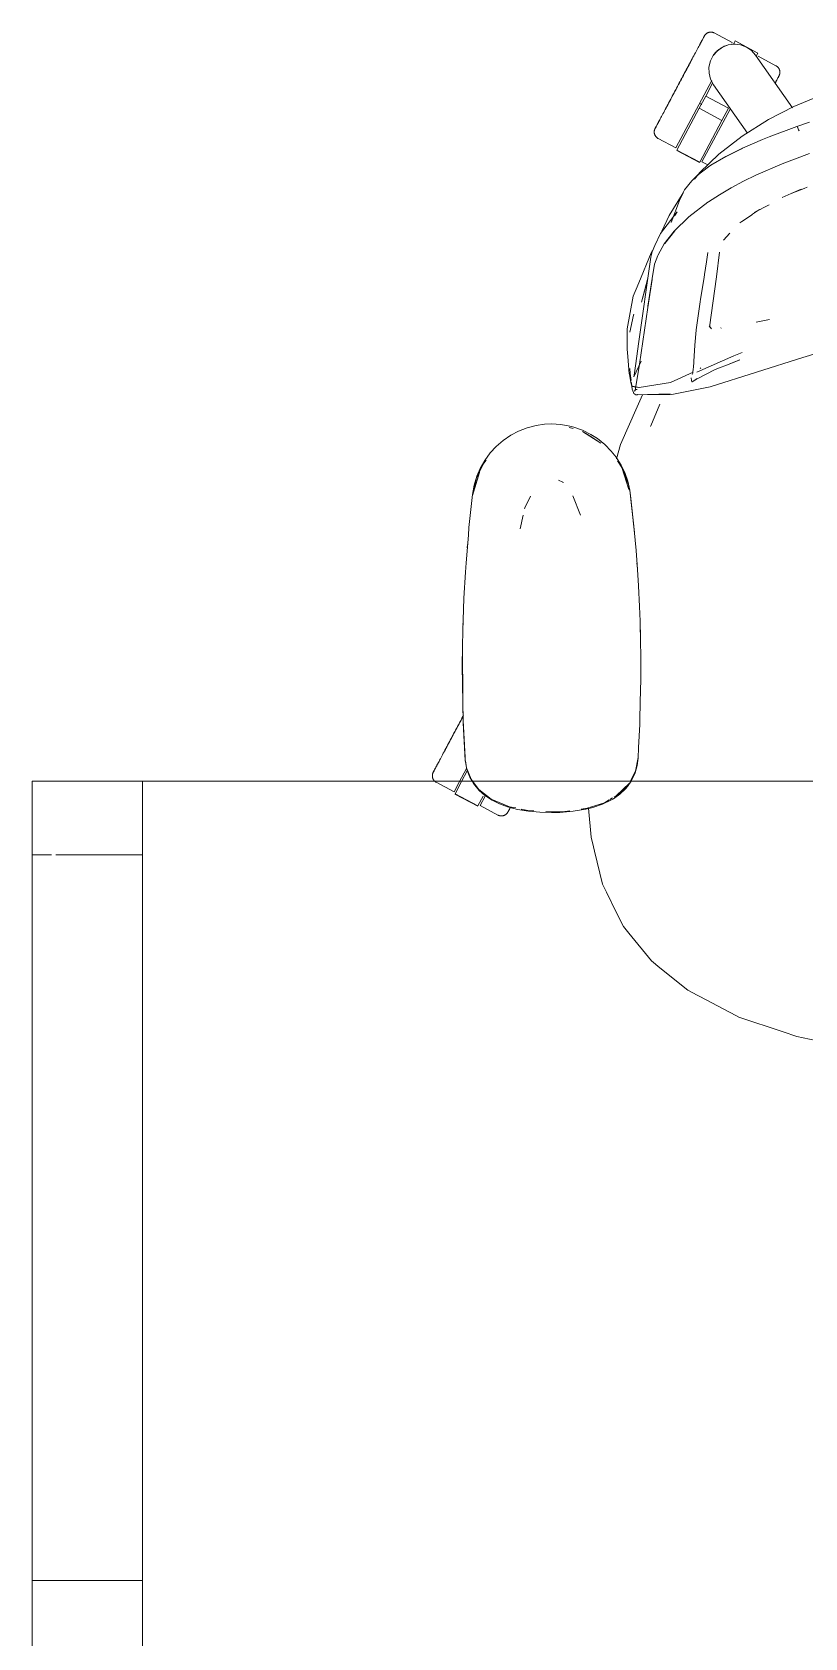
# Model space of a CAD drawing. Header units: millimetres. Extents: x 155927 to 326028, y -36033 to 97293.
# Drawn here: x 169437 to 169857, y 24519 to 25393 of the extents above; entities that cross this region are included whole.
import ezdxf

# ---------------------------------------------------------------- set-up
doc = ezdxf.new("R2010")
doc.units = ezdxf.units.MM
doc.header["$MEASUREMENT"] = 0
doc.layers.add('G-IMPT', color=8, linetype='CONTINUOUS', lineweight=9)
doc.layers.add('I-FURN', color=8, linetype='CONTINUOUS', lineweight=9)

msp = doc.modelspace()

# ---------------------------------------------------------------- linework, layer by layer
at = {"layer": 'G-IMPT'}
for p, q in [((169837.46, 25345.16), (169851.24, 25352.26)), ((169869.21, 25359.77), (169851.24, 25352.26)), ((169823.17, 25336.19), (169837.46, 25345.16)), ((169852.92, 25341.38), (169859.85, 25343.79)), ((169823.17, 25336.19), (169810.57, 25326.38)), ((169823.32, 25329.59), (169834.28, 25334.37)), ((169834.28, 25334.37), (169837.96, 25335.85)), ((169837.96, 25335.85), (169852.92, 25341.42)), ((169852.92, 25341.42), (169853.06, 25341.38)), ((169853.06, 25341.38), (169852.92, 25341.38)), ((169853.06, 25341.38), (169853.32, 25340.98)), ((169853.06, 25341.38), (169853.1, 25341.37)), ((169853.32, 25340.98), (169853.1, 25341.37)), ((169853.71, 25340.15), (169853.32, 25340.98)), ((169853.43, 25340.8), (169853.32, 25340.98)), ((169853.71, 25340.15), (169853.43, 25340.8)), ((169853.71, 25340.15), (169854.13, 25339.09)), ((169853.71, 25340.15), (169853.91, 25339.69)), ((169854.13, 25339.09), (169853.91, 25339.69)), ((169800.27, 25316.43), (169810.57, 25326.38)), ((169823.32, 25329.59), (169814.27, 25325.07)), ((169822.88, 25329.37), (169814.27, 25325.07)), ((169814.27, 25325.07), (169814.87, 25325.37)), ((169823.32, 25329.59), (169814.87, 25325.37)), ((169822.88, 25329.37), (169823.32, 25329.59)), ((169844.93, 25321.22), (169859.81, 25326.68)), ((169798.85, 25314.76), (169804.98, 25319.47)), ((169804.98, 25319.47), (169806.27, 25320.33)), ((169814.27, 25325.07), (169806.27, 25320.33)), ((169844.93, 25321.22), (169830.71, 25315.04)), ((169791.96, 25307), (169795.83, 25311.86)), ((169798.85, 25314.76), (169795.83, 25311.86)), ((169797.27, 25312.75), (169800.27, 25316.43)), ((169810.96, 25304.31), (169817.19, 25308.08)), ((169823.98, 25311.65), (169817.19, 25308.08)), ((169823.98, 25311.65), (169830.71, 25315.04)), ((169858.62, 25308.37), (169856.89, 25307.71)), ((169790.66, 25304.5), (169783.54, 25293.06)), ((169784.59, 25289.29), (169789.1, 25301.2)), ((169790.18, 25303.42), (169789.1, 25301.2)), ((169791.35, 25305.86), (169790.18, 25303.42)), ((169790.66, 25304.5), (169791.16, 25305.27)), ((169791.35, 25305.86), (169791.96, 25307)), ((169794.17, 25292.24), (169804.61, 25300.26)), ((169804.61, 25300.26), (169804.86, 25300.43)), ((169810.96, 25304.31), (169804.86, 25300.43)), ((169844.96, 25302.79), (169849.81, 25304.98)), ((169849.81, 25304.98), (169856.89, 25307.71)), ((169849.81, 25304.98), (169855.26, 25307.29)), ((169787.83, 25294.95), (169778.91, 25283.29)), ((169783.54, 25293.06), (169779.56, 25284.43)), ((169786.27, 25284.51), (169794.17, 25292.24)), ((169787.83, 25294.95), (169786.71, 25292.99)), ((169828.26, 25293.28), (169823.12, 25289.79)), ((169828.83, 25293.68), (169828.26, 25293.28)), ((169832.59, 25296.23), (169828.83, 25293.68)), ((169837.92, 25298.92), (169829.82, 25294.73)), ((169832.59, 25296.23), (169829.82, 25294.73)), ((169778.91, 25283.29), (169775.85, 25276.72)), ((169786.27, 25284.51), (169780.85, 25277.54)), ((169781.18, 25277.77), (169786.57, 25284.72)), ((169786.57, 25284.72), (169783.77, 25281.14)), ((169816.49, 25283.51), (169813.15, 25279.61)), ((169823.12, 25289.79), (169822.02, 25289.04)), ((169773.63, 25270.36), (169774.28, 25273.35)), ((169774.56, 25273.97), (169773.79, 25272.8)), ((169775.85, 25276.72), (169774.28, 25273.35)), ((169780.85, 25277.54), (169777.56, 25271.71)), ((169781.18, 25277.77), (169783.77, 25281.14)), ((169803.86, 25267.85), (169804.6, 25272.92)), ((169809.21, 25259.66), (169810.99, 25273.02)), ((169810.99, 25273.02), (169810.85, 25272.54)), ((169766.96, 25223.15), (169773.63, 25270.36)), ((169773.79, 25272.8), (169767, 25256.35)), ((169775.6, 25266.49), (169774.29, 25258.82)), ((169777.35, 25271.28), (169775.6, 25266.49)), ((169777.35, 25271.28), (169777.56, 25271.71)), ((169803.86, 25267.85), (169802.79, 25261.01)), ((169767, 25256.35), (169765.61, 25252.98)), ((169768.51, 25245.94), (169772.01, 25258.89)), ((169768.51, 25245.94), (169771.86, 25257.83)), ((169771.9, 25243.06), (169774.23, 25258.25)), ((169772, 25243.66), (169774.29, 25258.82)), ((169772, 25243.66), (169774.23, 25258.25)), ((169800.66, 25247.58), (169802.53, 25259.35)), ((169802.79, 25261.01), (169802.53, 25259.35)), ((169809.21, 25259.66), (169805.47, 25232.33)), ((169760.77, 25231.42), (169764.01, 25249.12)), ((169764.01, 25249.12), (169765.61, 25252.98)), ((169800.42, 25246.03), (169800.66, 25247.58)), ((169762.18, 25229.56), (169764.23, 25238.87)), ((169764.23, 25238.87), (169764.38, 25239.44)), ((169771.9, 25243.06), (169767.35, 25212.18)), ((169798.21, 25230.81), (169800.42, 25246.03)), ((169760.77, 25231.42), (169760.75, 25224.46)), ((169798.2, 25230.73), (169797.58, 25222.49)), ((169798.21, 25230.81), (169798.2, 25230.73)), ((169806.59, 25231.47), (169805.35, 25233.04)), ((169805.38, 25232.82), (169805.43, 25232.59)), ((169805.47, 25232.33), (169805.43, 25232.59)), ((169811.54, 25231.83), (169811.89, 25231.87)), ((169838.01, 25236.51), (169830.76, 25235.09)), ((169760.75, 25220.29), (169760.75, 25224.46)), ((169766.96, 25223.15), (169765.52, 25212.48)), ((169796.95, 25213.65), (169797.58, 25222.49)), ((169856.12, 25215.78), (169886.1, 25224.97)), ((169761.09, 25216.33), (169760.75, 25220.29)), ((169761.09, 25216.33), (169761.89, 25207.01)), ((169768.33, 25213.73), (169764.33, 25205.3)), ((169765.3, 25211.19), (169765.52, 25212.48)), ((169767.35, 25212.18), (169766.23, 25204.33)), ((169796.95, 25213.65), (169796.7, 25210.24)), ((169818.7, 25216.77), (169798.55, 25207.85)), ((169856.12, 25215.78), (169805.88, 25199.79)), ((169808.6, 25209.22), (169817.07, 25212.47)), ((169821.97, 25214.49), (169816.86, 25212.47)), ((169816.86, 25212.47), (169820.61, 25213.95)), ((169817.07, 25212.47), (169821.97, 25214.49)), ((169823.29, 25218.51), (169818.7, 25216.77)), ((169761.89, 25207.01), (169761.93, 25206.54)), ((169762.74, 25202.29), (169761.93, 25206.54)), ((169762.41, 25207.18), (169762.2, 25209.77)), ((169762.41, 25207.18), (169762.83, 25203.38)), ((169764.33, 25205.3), (169764.47, 25206.16)), ((169764.47, 25206.16), (169765.3, 25211.19)), ((169765.13, 25198.06), (169766.23, 25204.33)), ((169784.23, 25202.23), (169796.52, 25207.81)), ((169795.59, 25204.83), (169795.76, 25203.31)), ((169795.76, 25203.31), (169795.91, 25202.62)), ((169796.03, 25202.59), (169798.74, 25204.43)), ((169796.03, 25202.59), (169798.49, 25203.94)), ((169796.07, 25206.57), (169796.35, 25207.34)), ((169796.37, 25207.41), (169796.35, 25207.34)), ((169796.65, 25209.87), (169796.37, 25207.41)), ((169796.65, 25209.87), (169796.7, 25210.24)), ((169808.6, 25209.22), (169798.49, 25203.94)), ((169800.72, 25210.22), (169800.45, 25209.79)), ((169762.74, 25202.29), (169763.19, 25199.96)), ((169763, 25201.87), (169762.93, 25202.49)), ((169763, 25201.87), (169763.54, 25198.6)), ((169767.14, 25199.58), (169763.19, 25199.96)), ((169763.54, 25198.6), (169764.09, 25196.73)), ((169763.6, 25200.2), (169767.14, 25199.58)), ((169763.6, 25200.2), (169767.18, 25199.51)), ((169764.41, 25196.2), (169764.09, 25196.73)), ((169764.41, 25196.2), (169764.9, 25195.82)), ((169765.3, 25198.68), (169764.74, 25197.58)), ((169765.13, 25198.09), (169764.74, 25197.58)), ((169765.48, 25195.43), (169764.9, 25195.82)), ((169765.3, 25198.68), (169765.13, 25198.06)), ((169765.67, 25198.41), (169765.13, 25198.09)), ((169765.46, 25187.39), (169769.03, 25195.56)), ((169765.48, 25195.43), (169766.34, 25195.62)), ((169784.04, 25196.04), (169765.6, 25195.46)), ((169765.6, 25195.46), (169766.06, 25195.56)), ((169765.67, 25198.41), (169766.17, 25198.49)), ((169784.04, 25196.04), (169766.06, 25195.56)), ((169784.93, 25195.6), (169766.06, 25195.56)), ((169766.06, 25195.56), (169766.23, 25195.59)), ((169766.34, 25195.62), (169766.23, 25195.59)), ((169784.23, 25202.23), (169767.18, 25199.51)), ((169805.88, 25199.79), (169784.93, 25195.6)), ((169795.91, 25202.62), (169796.03, 25202.59)), ((169796.03, 25202.59), (169796.2, 25202.56)), ((169762.04, 25179.56), (169765.46, 25187.39)), ((169778.49, 25190.46), (169773.57, 25178.6)), ((169701.71, 25175.75), (169706.42, 25177.58)), ((169711.29, 25178.84), (169706.42, 25177.58)), ((169711.29, 25178.84), (169715.8, 25179.49)), ((169719.65, 25179.66), (169715.8, 25179.49)), ((169719.65, 25179.66), (169724.69, 25179.37)), ((169724.69, 25179.37), (169729.64, 25178.49)), ((169731.33, 25177.12), (169729.3, 25177.74)), ((169729.64, 25178.49), (169731.77, 25177.92)), ((169736.54, 25176.21), (169731.77, 25177.92)), ((169757.19, 25168.44), (169762.04, 25179.56)), ((169773.47, 25178.33), (169773.57, 25178.6)), ((169693.38, 25170.73), (169689.54, 25167.4)), ((169697.55, 25173.56), (169693.38, 25170.73)), ((169697.55, 25173.56), (169701.71, 25175.75)), ((169736.44, 25175.56), (169740.12, 25173.4)), ((169736.44, 25175.56), (169746.39, 25169.24)), ((169736.54, 25176.21), (169741.05, 25173.97)), ((169740.12, 25173.4), (169746.39, 25169.24)), ((169741.05, 25173.97), (169744.6, 25171.7)), ((169748.57, 25168.51), (169744.6, 25171.7)), ((169748.57, 25168.51), (169752.12, 25164.91)), ((169757.19, 25168.44), (169754.93, 25160.62)), ((169680.87, 25155.44), (169683.38, 25159.88)), ((169684.07, 25159.93), (169682.48, 25157.82)), ((169686.38, 25163.97), (169683.38, 25159.88)), ((169686.38, 25163.97), (169689.54, 25167.4)), ((169752.12, 25164.91), (169754.74, 25161.6)), ((169757.47, 25157.28), (169754.74, 25161.6)), ((169757.87, 25155.95), (169755.44, 25159.53)), ((169676.7, 25140.78), (169680.53, 25153.25)), ((169679.06, 25151.2), (169677.59, 25146.34)), ((169680.53, 25153.25), (169677.61, 25144.1)), ((169678.74, 25149.75), (169682.48, 25157.82)), ((169680.87, 25155.44), (169679.06, 25151.2)), ((169757.47, 25157.28), (169759.66, 25152.7)), ((169761.47, 25146.73), (169757.87, 25155.95)), ((169757.87, 25155.95), (169758.77, 25153.25)), ((169757.87, 25155.95), (169761.68, 25144.1)), ((169758.77, 25153.25), (169761.68, 25144.1)), ((169759.66, 25152.7), (169761.11, 25148.56)), ((169676.7, 25141.3), (169677.59, 25146.34)), ((169676.7, 25140.78), (169677.61, 25144.1)), ((169678.74, 25149.75), (169676.83, 25141.35)), ((169723.47, 25149.05), (169725.7, 25148.03)), ((169725.7, 25148.03), (169725.64, 25148.06)), ((169725.7, 25148.03), (169726.15, 25147.74)), ((169762.27, 25143.6), (169761.11, 25148.56)), ((169762.05, 25143.68), (169761.47, 25146.73)), ((169762.27, 25143.6), (169764.72, 25120.65)), ((169762.27, 25143.6), (169762.6, 25140.78)), ((169762.27, 25143.6), (169764.62, 25122.16)), ((169674.79, 25123.37), (169676.7, 25141.3)), ((169708.27, 25140.41), (169705, 25133.63)), ((169705.08, 25133.91), (169705, 25133.63)), ((169735.37, 25130.08), (169731.22, 25140.51)), ((169764.72, 25120.65), (169762.6, 25140.78)), ((169702.67, 25122.58), (169704.24, 25130.02)), ((169673.2, 25104.18), (169674.45, 25119.24)), ((169674.45, 25119.24), (169674.79, 25123.37)), ((169764.62, 25122.16), (169765.6, 25110.77)), ((169673.85, 25112.37), (169674.02, 25114.04)), ((169766.33, 25100.48), (169765.6, 25110.77)), ((169672.87, 25099.1), (169672.06, 25084.96)), ((169673.2, 25104.18), (169672.87, 25099.1)), ((169766.2, 25102.52), (169766.06, 25103.94)), ((169766.2, 25102.52), (169766.29, 25100.62)), ((169766.33, 25100.48), (169766.89, 25091.61)), ((169767.43, 25080.3), (169766.89, 25091.61)), ((169671.81, 25078.93), (169672.06, 25084.96)), ((169671.81, 25078.93), (169671.42, 25067.17)), ((169671.56, 25072.11), (169671.54, 25070.62)), ((169671.67, 25074.05), (169671.57, 25072.24)), ((169767.43, 25080.3), (169767.73, 25072.42)), ((169768.02, 25060.12), (169767.73, 25072.42)), ((169671.25, 25058.76), (169671.42, 25067.17)), ((169767.81, 25068.55), (169767.89, 25066.89)), ((169767.89, 25066.89), (169767.89, 25064.82)), ((169671.25, 25058.76), (169671.17, 25047.96)), ((169671.25, 25058.76), (169671.21, 25038.57)), ((169671.25, 25058.76), (169671.37, 25028.74)), ((169768.02, 25060.12), (169768.09, 25054.65)), ((169768.1, 25039.93), (169768.09, 25054.65)), ((169671.37, 25028.74), (169671.17, 25047.96)), ((169671.21, 25038.57), (169671.37, 25028.74)), ((169671.21, 25038.57), (169671.71, 25017.18)), ((169671.21, 25038.57), (169671.67, 25018.38)), ((169671.25, 25038.57), (169671.23, 25036.53)), ((169768.05, 25035.42), (169768.1, 25039.93)), ((169671.23, 25036.53), (169671.31, 25034.33)), ((169671.37, 25028.74), (169671.71, 25017.18)), ((169768.05, 25035.42), (169767.67, 25019.75)), ((169767.87, 25028.7), (169767.87, 25026.48)), ((169767.67, 25019.75), (169767.55, 25016.21)), ((169767.76, 25023.8), (169767.87, 25026.48)), ((169671.71, 25017.18), (169671.67, 25018.38)), ((169671.67, 25018.38), (169672.76, 24996.6)), ((169671.67, 25018.38), (169672.65, 24998.21)), ((169671.71, 25017.18), (169672.76, 24996.6)), ((169766.93, 25003.65), (169767.55, 25016.21)), ((169766.93, 25003.65), (169766.65, 24997.98)), ((169672.76, 24996.6), (169672.65, 24998.21)), ((169672.76, 24996.6), (169673.01, 24994.95)), ((169673.48, 24992.74), (169672.92, 24996.42)), ((169673.46, 24992.56), (169673.01, 24994.95)), ((169766.15, 24993.97), (169765.08, 24990.02)), ((169765.28, 24990.86), (169766.65, 24998.21)), ((169766.65, 24997.98), (169766.15, 24993.97)), ((169673.46, 24992.56), (169673.83, 24991.21)), ((169673.48, 24992.74), (169675.89, 24986.54)), ((169675.22, 24987.57), (169673.83, 24991.21)), ((169675.22, 24987.57), (169676.5, 24985.33)), ((169675.89, 24986.54), (169676.78, 24985.33)), ((169676.5, 24985.33), (169677.18, 24984.14)), ((169676.78, 24985.33), (169680.06, 24980.92)), ((169762.85, 24985.33), (169760.89, 24982.47)), ((169763.18, 24986.6), (169762.55, 24985.33)), ((169763.1, 24985.69), (169765.08, 24990.02)), ((169763.18, 24986.6), (169765.28, 24990.86)), ((169677.18, 24984.14), (169680.25, 24980.4)), ((169680.06, 24980.92), (169686.84, 24975.7)), ((169683.29, 24977.73), (169680.25, 24980.4)), ((169687.34, 24975.08), (169683.29, 24977.73)), ((169751.39, 24975.44), (169752.83, 24976.3)), ((169756.71, 24978.29), (169753.26, 24975.84)), ((169753.61, 24976.77), (169756.77, 24978.66)), ((169754.68, 24977.46), (169762.07, 24984.37)), ((169754.68, 24977.46), (169756.15, 24978.74)), ((169756.3, 24978.88), (169759.84, 24981.95)), ((169759.76, 24981.15), (169756.71, 24978.29)), ((169756.77, 24978.66), (169762.07, 24984.37)), ((169759.76, 24981.15), (169760.89, 24982.47)), ((169762.07, 24984.37), (169759.84, 24981.95)), ((169686.84, 24975.7), (169691.24, 24973.86)), ((169687.34, 24975.08), (169691.41, 24973.09)), ((169696.86, 24971.53), (169691.24, 24973.86)), ((169695.75, 24971.51), (169691.41, 24973.09)), ((169695.75, 24971.51), (169701.23, 24970.08)), ((169696.86, 24971.53), (169700.33, 24970.82)), ((169707.16, 24969.08), (169701.23, 24970.08)), ((169703.07, 24970.26), (169706.82, 24969.49)), ((169706.82, 24969.49), (169710.03, 24969.3)), ((169707.16, 24969.08), (169713.31, 24968.51)), ((169719.65, 24968.33), (169713.31, 24968.51)), ((169716.54, 24968.9), (169719.65, 24968.71)), ((169726.81, 24968.94), (169719.65, 24968.71)), ((169724.16, 24968.42), (169719.65, 24968.33)), ((169724.16, 24968.42), (169731.47, 24969)), ((169726.81, 24968.94), (169729.6, 24969.33)), ((169738.23, 24970.11), (169731.47, 24969)), ((169735.78, 24970.2), (169739.07, 24970.66)), ((169742.16, 24971.09), (169738.23, 24970.11)), ((169739.07, 24970.66), (169748.47, 24973.69)), ((169739.69, 24970.8), (169741.14, 24954.92)), ((169742.16, 24971.09), (169747.25, 24972.83)), ((169747.25, 24972.83), (169751.88, 24975.04)), ((169748.47, 24973.69), (169750.92, 24975.16)), ((169751.88, 24975.04), (169753.26, 24975.84)), ((169741.14, 24954.92), (169742.44, 24949.63)), ((169743.02, 24947.26), (169742.44, 24949.63)), ((169747.42, 24929.31), (169743.02, 24947.26)), ((169749.57, 24924.95), (169747.42, 24929.31)), ((169749.57, 24924.95), (169755.21, 24913.48)), ((169758.74, 24906.32), (169755.21, 24913.48)), ((169761.71, 24902.67), (169758.74, 24906.32)), ((169761.71, 24902.67), (169773.88, 24887.72)), ((169773.88, 24887.72), (169778.55, 24883.96)), ((169793.68, 24871.75), (169778.55, 24883.96)), ((169793.68, 24871.75), (169798.81, 24869.04)), ((169800.19, 24868.31), (169798.81, 24869.04)), ((169800.19, 24868.31), (169819.7, 24858.02)), ((169819.7, 24858.02), (169821.36, 24857.14)), ((169845.44, 24848.99), (169821.36, 24857.14)), ((169845.44, 24848.99), (169852.88, 24846.48)), ((169866.7, 24843.61), (169852.88, 24846.48))]:
    msp.add_line(p, q, dxfattribs=at)
at = {"layer": 'I-FURN'}
for p, q in [((169800.14, 25385.92), (169800.44, 25386.49)), ((169800.6, 25386.79), (169800.31, 25386.23)), ((169800.44, 25386.49), (169800.73, 25387.03)), ((169800.88, 25387.3), (169800.6, 25386.79)), ((169800.73, 25387.03), (169801, 25387.53)), ((169801.13, 25387.78), (169800.88, 25387.3)), ((169801, 25387.53), (169801.24, 25387.99)), ((169801.37, 25388.23), (169801.13, 25387.78)), ((169801.24, 25387.99), (169801.47, 25388.42)), ((169801.59, 25388.64), (169801.37, 25388.23)), ((169801.47, 25388.42), (169801.68, 25388.82)), ((169801.79, 25389.01), (169801.59, 25388.64)), ((169801.68, 25388.82), (169801.87, 25389.17)), ((169801.96, 25389.35), (169801.79, 25389.01)), ((169801.87, 25389.17), (169802.04, 25389.49)), ((169802.12, 25389.65), (169801.96, 25389.35)), ((169802.04, 25389.49), (169802.19, 25389.77)), ((169802.26, 25389.9), (169802.12, 25389.65)), ((169802.19, 25389.77), (169802.32, 25390.01)), ((169802.38, 25390.12), (169802.26, 25389.9)), ((169802.32, 25390.01), (169802.42, 25390.21)), ((169802.47, 25390.3), (169802.38, 25390.12)), ((169802.42, 25390.21), (169802.51, 25390.37)), ((169802.55, 25390.44), (169802.47, 25390.3)), ((169802.51, 25390.37), (169802.57, 25390.5)), ((169802.6, 25390.55), (169802.55, 25390.44)), ((169802.57, 25390.5), (169802.62, 25390.58)), ((169802.63, 25390.61), (169802.6, 25390.55)), ((169802.62, 25390.58), (169802.64, 25390.62)), ((169802.64, 25390.63), (169802.63, 25390.61)), ((169802.64, 25390.63), (169802.72, 25390.77)), ((169802.64, 25390.62), (169802.64, 25390.63)), ((169802.72, 25390.77), (169802.8, 25390.9)), ((169802.8, 25390.9), (169802.89, 25391.04)), ((169802.89, 25391.04), (169802.99, 25391.17)), ((169802.99, 25391.17), (169803.09, 25391.29)), ((169803.09, 25391.29), (169803.19, 25391.42)), ((169803.19, 25391.42), (169803.3, 25391.54)), ((169803.3, 25391.54), (169803.42, 25391.65)), ((169803.42, 25391.65), (169803.54, 25391.76)), ((169803.54, 25391.76), (169803.66, 25391.86)), ((169803.66, 25391.86), (169803.79, 25391.96)), ((169803.79, 25391.96), (169803.92, 25392.05)), ((169803.92, 25392.05), (169804.05, 25392.14)), ((169804.05, 25392.14), (169804.19, 25392.23)), ((169804.19, 25392.23), (169804.33, 25392.3)), ((169804.33, 25392.3), (169804.48, 25392.38)), ((169804.48, 25392.38), (169804.62, 25392.44)), ((169804.62, 25392.44), (169804.77, 25392.5)), ((169804.77, 25392.5), (169804.92, 25392.56)), ((169804.92, 25392.56), (169805.08, 25392.6)), ((169805.08, 25392.6), (169805.23, 25392.65)), ((169805.23, 25392.65), (169805.39, 25392.68)), ((169805.39, 25392.68), (169805.55, 25392.71)), ((169805.55, 25392.71), (169805.71, 25392.73)), ((169805.71, 25392.73), (169805.87, 25392.75)), ((169805.87, 25392.75), (169806.03, 25392.76)), ((169806.03, 25392.76), (169806.19, 25392.76)), ((169806.19, 25392.76), (169806.35, 25392.76)), ((169806.35, 25392.76), (169806.51, 25392.75)), ((169806.51, 25392.75), (169806.67, 25392.74)), ((169806.67, 25392.74), (169806.83, 25392.71)), ((169806.83, 25392.71), (169806.99, 25392.68)), ((169806.99, 25392.68), (169807.15, 25392.65)), ((169807.15, 25392.65), (169807.31, 25392.61)), ((169807.31, 25392.61), (169807.46, 25392.56)), ((169807.46, 25392.56), (169807.61, 25392.51)), ((169807.61, 25392.51), (169807.76, 25392.45)), ((169807.76, 25392.45), (169807.91, 25392.38)), ((169807.91, 25392.38), (169808.05, 25392.31)), ((169808.05, 25392.31), (169808.09, 25392.29)), ((169817.78, 25387.14), (169808.09, 25392.29)), ((169817.78, 25387.14), (169817.58, 25386.77)), ((169818.6, 25386.56), (169819.34, 25387.95)), ((169818.65, 25386.64), (169818.6, 25386.56)), ((169818.6, 25386.56), (169819.35, 25386.16)), ((169831.7, 25381.38), (169819.34, 25387.95)), ((169796.04, 25378.21), (169795.58, 25377.34)), ((169796.5, 25379.07), (169796.04, 25378.21)), ((169796.94, 25379.9), (169796.5, 25379.07)), ((169797.37, 25380.72), (169796.94, 25379.9)), ((169797.79, 25381.5), (169797.37, 25380.72)), ((169798.2, 25382.27), (169797.79, 25381.5)), ((169798.59, 25383), (169798.2, 25382.27)), ((169798.96, 25383.71), (169798.59, 25383)), ((169799.32, 25384.39), (169798.96, 25383.71)), ((169799.67, 25385.03), (169799.32, 25384.39)), ((169800, 25385.65), (169799.67, 25385.03)), ((169800.31, 25386.23), (169800, 25385.65)), ((169805.96, 25377.07), (169807.51, 25380.07)), ((169807.51, 25380.07), (169809.73, 25382.61)), ((169808.87, 25381.77), (169807.71, 25380.35)), ((169811.65, 25384.06), (169808.87, 25381.77)), ((169809.73, 25382.61), (169812.49, 25384.54)), ((169812.49, 25384.54), (169815.64, 25385.76)), ((169815.64, 25385.76), (169818.99, 25386.19)), ((169818.99, 25386.19), (169822.34, 25385.8)), ((169822.34, 25385.8), (169825.5, 25384.63)), ((169825.5, 25384.63), (169828.29, 25382.73)), ((169828.29, 25382.73), (169830.54, 25380.22)), ((169830.54, 25380.22), (169850.56, 25351.63)), ((169831.7, 25381.38), (169830.96, 25379.99)), ((169830.96, 25379.99), (169831.01, 25380.07)), ((169841.59, 25374.48), (169831.91, 25379.63)), ((169790.73, 25368.23), (169791.26, 25369.22)), ((169791.55, 25369.76), (169791.02, 25368.77)), ((169791.26, 25369.22), (169791.79, 25370.22)), ((169792.07, 25370.75), (169791.55, 25369.76)), ((169791.79, 25370.22), (169792.31, 25371.2)), ((169792.59, 25371.73), (169792.07, 25370.75)), ((169792.31, 25371.2), (169792.83, 25372.17)), ((169793.11, 25372.7), (169792.59, 25371.73)), ((169792.83, 25372.17), (169793.34, 25373.14)), ((169793.62, 25373.65), (169793.11, 25372.7)), ((169793.34, 25373.14), (169793.85, 25374.09)), ((169794.12, 25374.6), (169793.62, 25373.65)), ((169793.85, 25374.09), (169794.35, 25375.03)), ((169794.61, 25375.53), (169794.12, 25374.6)), ((169794.35, 25375.03), (169794.84, 25375.95)), ((169795.1, 25376.44), (169794.61, 25375.53)), ((169794.84, 25375.95), (169795.32, 25376.85)), ((169795.58, 25377.34), (169795.1, 25376.44)), ((169805.18, 25373.79), (169805.96, 25377.07)), ((169805.2, 25370.42), (169805.18, 25373.79)), ((169806.03, 25367.15), (169805.2, 25370.42)), ((169841.59, 25374.48), (169841.73, 25374.4)), ((169841.73, 25374.4), (169841.87, 25374.32)), ((169841.87, 25374.32), (169842, 25374.23)), ((169842, 25374.23), (169842.13, 25374.13)), ((169842.13, 25374.13), (169842.26, 25374.03)), ((169842.26, 25374.03), (169842.38, 25373.93)), ((169842.38, 25373.93), (169842.5, 25373.82)), ((169842.5, 25373.82), (169842.61, 25373.7)), ((169842.61, 25373.7), (169842.72, 25373.59)), ((169842.72, 25373.59), (169842.83, 25373.46)), ((169842.83, 25373.46), (169842.93, 25373.34)), ((169842.93, 25373.34), (169843.02, 25373.2)), ((169843.02, 25373.2), (169843.11, 25373.07)), ((169843.11, 25373.07), (169843.19, 25372.93)), ((169843.12, 25368.78), (169843.19, 25368.9)), ((169843.21, 25368.95), (169843.16, 25368.85)), ((169843.19, 25372.93), (169843.27, 25372.79)), ((169843.19, 25368.9), (169843.23, 25368.98)), ((169843.25, 25369.01), (169843.21, 25368.95)), ((169843.23, 25368.98), (169843.25, 25369.02)), ((169843.26, 25369.03), (169843.25, 25369.01)), ((169843.25, 25369.02), (169843.26, 25369.03)), ((169843.28, 25369.07), (169843.26, 25369.03)), ((169843.27, 25372.79), (169843.34, 25372.65)), ((169843.35, 25369.21), (169843.28, 25369.07)), ((169843.34, 25372.65), (169843.41, 25372.5)), ((169843.41, 25369.36), (169843.35, 25369.21)), ((169843.41, 25372.5), (169843.47, 25372.35)), ((169843.47, 25369.51), (169843.41, 25369.36)), ((169843.47, 25372.35), (169843.52, 25372.2)), ((169843.53, 25369.66), (169843.47, 25369.51)), ((169843.52, 25372.2), (169843.57, 25372.04)), ((169843.57, 25369.82), (169843.53, 25369.66)), ((169843.57, 25372.04), (169843.61, 25371.89)), ((169843.62, 25369.97), (169843.57, 25369.82)), ((169843.61, 25371.89), (169843.65, 25371.73)), ((169843.65, 25370.13), (169843.62, 25369.97)), ((169843.65, 25371.73), (169843.68, 25371.57)), ((169843.68, 25370.29), (169843.65, 25370.13)), ((169843.68, 25371.57), (169843.7, 25371.41)), ((169843.7, 25370.45), (169843.68, 25370.29)), ((169843.7, 25371.41), (169843.72, 25371.25)), ((169843.72, 25370.61), (169843.7, 25370.45)), ((169843.72, 25371.25), (169843.73, 25371.09)), ((169843.73, 25370.77), (169843.72, 25370.61)), ((169843.73, 25371.09), (169843.73, 25370.93)), ((169843.73, 25370.93), (169843.73, 25370.77)), ((169785.96, 25359.25), (169786.48, 25360.23)), ((169786.76, 25360.76), (169786.24, 25359.78)), ((169786.48, 25360.23), (169787, 25361.22)), ((169787.29, 25361.75), (169786.76, 25360.76)), ((169787, 25361.22), (169787.53, 25362.21)), ((169806.73, 25366.36), (169787.26, 25329.75)), ((169787.82, 25362.75), (169787.29, 25361.75)), ((169787.53, 25362.21), (169788.06, 25363.21)), ((169788.35, 25363.75), (169787.82, 25362.75)), ((169788.06, 25363.21), (169788.6, 25364.21)), ((169788.89, 25364.75), (169788.35, 25363.75)), ((169788.6, 25364.21), (169789.13, 25365.22)), ((169789.42, 25365.76), (169788.89, 25364.75)), ((169789.13, 25365.22), (169789.67, 25366.22)), ((169789.95, 25366.76), (169789.42, 25365.76)), ((169789.67, 25366.22), (169790.2, 25367.23)), ((169790.49, 25367.77), (169789.95, 25366.76)), ((169790.2, 25367.23), (169790.73, 25368.23)), ((169791.02, 25368.77), (169790.49, 25367.77)), ((169803.4, 25357.98), (169807.16, 25365.04)), ((169807.62, 25364.17), (169806.03, 25367.15)), ((169826.13, 25337.74), (169807.62, 25364.17)), ((169841.06, 25364.9), (169841.34, 25365.43)), ((169841.49, 25365.71), (169841.22, 25365.19)), ((169841.34, 25365.43), (169841.61, 25365.93)), ((169841.75, 25366.19), (169841.49, 25365.71)), ((169841.61, 25365.93), (169841.86, 25366.4)), ((169841.98, 25366.64), (169841.75, 25366.19)), ((169841.86, 25366.4), (169842.09, 25366.83)), ((169842.2, 25367.05), (169841.98, 25366.64)), ((169842.09, 25366.83), (169842.3, 25367.22)), ((169842.4, 25367.42), (169842.2, 25367.05)), ((169842.3, 25367.22), (169842.49, 25367.58)), ((169842.58, 25367.75), (169842.4, 25367.42)), ((169842.49, 25367.58), (169842.65, 25367.9)), ((169842.74, 25368.05), (169842.58, 25367.75)), ((169842.65, 25367.9), (169842.8, 25368.17)), ((169842.87, 25368.31), (169842.74, 25368.05)), ((169842.8, 25368.17), (169842.93, 25368.42)), ((169842.99, 25368.53), (169842.87, 25368.31)), ((169842.93, 25368.42), (169843.04, 25368.62)), ((169843.09, 25368.71), (169842.99, 25368.53)), ((169843.04, 25368.62), (169843.12, 25368.78)), ((169843.16, 25368.85), (169843.09, 25368.71)), ((169781.85, 25351.52), (169781.41, 25350.69)), ((169781.61, 25351.07), (169782.05, 25351.91)), ((169782.3, 25352.37), (169781.85, 25351.52)), ((169782.05, 25351.91), (169782.51, 25352.76)), ((169782.76, 25353.23), (169782.3, 25352.37)), ((169782.51, 25352.76), (169782.98, 25353.64)), ((169783.23, 25354.12), (169782.76, 25353.23)), ((169782.98, 25353.64), (169783.45, 25354.54)), ((169783.71, 25355.03), (169783.23, 25354.12)), ((169783.45, 25354.54), (169783.94, 25355.45)), ((169784.2, 25355.95), (169783.71, 25355.03)), ((169783.94, 25355.45), (169784.43, 25356.38)), ((169784.7, 25356.89), (169784.2, 25355.95)), ((169784.43, 25356.38), (169784.93, 25357.32)), ((169785.21, 25357.84), (169784.7, 25356.89)), ((169784.93, 25357.32), (169785.44, 25358.28)), ((169785.72, 25358.8), (169785.21, 25357.84)), ((169785.44, 25358.28), (169785.96, 25359.25)), ((169786.24, 25359.78), (169785.72, 25358.8)), ((169799.87, 25351.34), (169803.4, 25357.98)), ((169800.17, 25354.03), (169801.31, 25353.43)), ((169815.76, 25351.4), (169803.4, 25357.98)), ((169776.97, 25342.34), (169777.18, 25342.75)), ((169777.31, 25342.98), (169777.08, 25342.55)), ((169777.18, 25342.75), (169777.42, 25343.19)), ((169777.56, 25343.45), (169777.31, 25342.98)), ((169777.42, 25343.19), (169777.68, 25343.67)), ((169777.82, 25343.95), (169777.56, 25343.45)), ((169777.68, 25343.67), (169777.95, 25344.19)), ((169778.11, 25344.48), (169777.82, 25343.95)), ((169777.95, 25344.19), (169778.24, 25344.74)), ((169778.41, 25345.05), (169778.11, 25344.48)), ((169778.24, 25344.74), (169778.56, 25345.33)), ((169778.73, 25345.65), (169778.41, 25345.05)), ((169779.07, 25346.29), (169778.73, 25345.65)), ((169779.42, 25346.95), (169779.07, 25346.29)), ((169779.79, 25347.65), (169779.42, 25346.95)), ((169780.17, 25348.37), (169779.79, 25347.65)), ((169780.57, 25349.12), (169780.17, 25348.37)), ((169780.98, 25349.89), (169780.57, 25349.12)), ((169781.41, 25350.69), (169780.98, 25349.89)), ((169787.8, 25328.63), (169799.87, 25351.34)), ((169812.23, 25344.76), (169799.87, 25351.34)), ((169812.23, 25344.76), (169800.16, 25322.05)), ((169816.65, 25350.93), (169801.39, 25322.24)), ((169815.76, 25351.4), (169812.23, 25344.76)), ((169775.44, 25338.61), (169775.45, 25338.77)), ((169775.44, 25338.45), (169775.44, 25338.61)), ((169775.44, 25338.29), (169775.44, 25338.45)), ((169775.45, 25338.13), (169775.44, 25338.29)), ((169775.45, 25338.77), (169775.47, 25338.93)), ((169775.47, 25337.97), (169775.45, 25338.13)), ((169775.47, 25338.93), (169775.49, 25339.09)), ((169775.49, 25337.81), (169775.47, 25337.97)), ((169775.49, 25339.09), (169775.52, 25339.25)), ((169775.52, 25337.65), (169775.49, 25337.81)), ((169775.52, 25339.25), (169775.55, 25339.41)), ((169775.56, 25337.49), (169775.52, 25337.65)), ((169775.55, 25339.41), (169775.59, 25339.56)), ((169775.6, 25337.34), (169775.56, 25337.49)), ((169775.59, 25339.56), (169775.64, 25339.72)), ((169775.65, 25337.18), (169775.6, 25337.34)), ((169775.64, 25339.72), (169775.69, 25339.87)), ((169775.7, 25337.03), (169775.65, 25337.18)), ((169775.69, 25339.87), (169775.75, 25340.02)), ((169775.76, 25336.88), (169775.7, 25337.03)), ((169775.75, 25340.02), (169775.82, 25340.17)), ((169775.83, 25336.73), (169775.76, 25336.88)), ((169775.82, 25340.17), (169775.89, 25340.31)), ((169775.9, 25336.59), (169775.83, 25336.73)), ((169775.89, 25340.31), (169775.91, 25340.35)), ((169775.98, 25336.45), (169775.9, 25336.59)), ((169775.94, 25340.4), (169775.91, 25340.36)), ((169775.91, 25340.35), (169775.92, 25340.37)), ((169775.91, 25340.36), (169775.91, 25340.35)), ((169775.92, 25340.37), (169775.95, 25340.43)), ((169775.98, 25340.48), (169775.94, 25340.4)), ((169775.95, 25340.43), (169776.01, 25340.53)), ((169776.04, 25340.6), (169775.98, 25340.48)), ((169776.06, 25336.31), (169775.98, 25336.45)), ((169776.01, 25340.53), (169776.08, 25340.67)), ((169776.13, 25340.76), (169776.04, 25340.6)), ((169776.15, 25336.18), (169776.06, 25336.31)), ((169776.08, 25340.67), (169776.18, 25340.85)), ((169776.24, 25340.97), (169776.13, 25340.76)), ((169776.24, 25336.05), (169776.15, 25336.18)), ((169776.18, 25340.85), (169776.29, 25341.07)), ((169776.37, 25341.21), (169776.24, 25340.97)), ((169776.34, 25335.92), (169776.24, 25336.05)), ((169776.29, 25341.07), (169776.43, 25341.33)), ((169776.44, 25335.79), (169776.34, 25335.92)), ((169776.51, 25341.49), (169776.37, 25341.21)), ((169776.43, 25341.33), (169776.59, 25341.63)), ((169776.55, 25335.68), (169776.44, 25335.79)), ((169776.68, 25341.8), (169776.51, 25341.49)), ((169776.67, 25335.56), (169776.55, 25335.68)), ((169776.59, 25341.63), (169776.77, 25341.96)), ((169776.79, 25335.45), (169776.67, 25335.56)), ((169776.87, 25342.16), (169776.68, 25341.8)), ((169776.77, 25341.96), (169776.97, 25342.34)), ((169776.91, 25335.35), (169776.79, 25335.45)), ((169777.08, 25342.55), (169776.87, 25342.16)), ((169777.03, 25335.25), (169776.91, 25335.35)), ((169777.16, 25335.15), (169777.03, 25335.25)), ((169777.3, 25335.06), (169777.16, 25335.15)), ((169777.44, 25334.98), (169777.3, 25335.06)), ((169777.58, 25334.9), (169777.44, 25334.98)), ((169777.58, 25334.9), (169787.26, 25329.75)), ((169787.71, 25328.46), (169800.07, 25321.88)), ((169800.16, 25322.05), (169787.8, 25328.63)), ((169801.39, 25322.24), (169804.55, 25320.56)), ((169670.99, 25019.63), (169670.46, 25018.64)), ((169670.7, 25019.09), (169671.23, 25020.09)), ((169671.51, 25020.62), (169670.99, 25019.63)), ((169671.23, 25020.09), (169671.75, 25021.07)), ((169665.92, 25010.1), (169666.44, 25011.09)), ((169666.73, 25011.62), (169666.2, 25010.63)), ((169666.44, 25011.09), (169666.97, 25012.08)), ((169667.26, 25012.62), (169666.73, 25011.62)), ((169666.97, 25012.08), (169667.5, 25013.08)), ((169667.79, 25013.62), (169667.26, 25012.62)), ((169667.5, 25013.08), (169668.04, 25014.08)), ((169668.33, 25014.62), (169667.79, 25013.62)), ((169668.04, 25014.08), (169668.57, 25015.09)), ((169668.86, 25015.63), (169668.33, 25014.62)), ((169668.57, 25015.09), (169669.11, 25016.09)), ((169669.4, 25016.63), (169668.86, 25015.63)), ((169669.11, 25016.09), (169669.64, 25017.1)), ((169669.93, 25017.64), (169669.4, 25016.63)), ((169669.64, 25017.1), (169670.17, 25018.1)), ((169670.46, 25018.64), (169669.93, 25017.64)), ((169670.17, 25018.1), (169670.7, 25019.09)), ((169661.74, 25002.24), (169661.29, 25001.39)), ((169661.5, 25001.78), (169661.95, 25002.63)), ((169662.2, 25003.1), (169661.74, 25002.24)), ((169661.95, 25002.63), (169662.42, 25003.51)), ((169662.67, 25003.99), (169662.2, 25003.1)), ((169662.42, 25003.51), (169662.89, 25004.41)), ((169663.15, 25004.9), (169662.67, 25003.99)), ((169662.89, 25004.41), (169663.38, 25005.32)), ((169663.65, 25005.82), (169663.15, 25004.9)), ((169663.38, 25005.32), (169663.87, 25006.25)), ((169664.14, 25006.76), (169663.65, 25005.82)), ((169663.87, 25006.25), (169664.38, 25007.19)), ((169664.65, 25007.71), (169664.14, 25006.76)), ((169664.38, 25007.19), (169664.88, 25008.15)), ((169665.16, 25008.67), (169664.65, 25007.71)), ((169664.88, 25008.15), (169665.4, 25009.12)), ((169665.68, 25009.65), (169665.16, 25008.67)), ((169665.4, 25009.12), (169665.92, 25010.1)), ((169666.2, 25010.63), (169665.68, 25009.65)), ((169656.86, 24993.06), (169657.12, 24993.54)), ((169657.26, 24993.82), (169657, 24993.32)), ((169657.12, 24993.54), (169657.39, 24994.06)), ((169657.55, 24994.35), (169657.26, 24993.82)), ((169657.39, 24994.06), (169657.69, 24994.61)), ((169657.85, 24994.92), (169657.55, 24994.35)), ((169657.69, 24994.61), (169658, 24995.2)), ((169658.17, 24995.52), (169657.85, 24994.92)), ((169658.51, 24996.16), (169658.17, 24995.52)), ((169658.86, 24996.82), (169658.51, 24996.16)), ((169659.23, 24997.52), (169658.86, 24996.82)), ((169659.61, 24998.24), (169659.23, 24997.52)), ((169660.01, 24998.99), (169659.61, 24998.24)), ((169660.43, 24999.76), (169660.01, 24998.99)), ((169660.85, 25000.56), (169660.43, 24999.76)), ((169661.29, 25001.39), (169660.85, 25000.56)), ((169661.05, 25000.94), (169661.5, 25001.78)), ((169437.45, 24550.7), (169437.45, 24985.33)), ((169437.45, 24985.33), (169437.45, 24945.33)), ((169497.45, 24985.33), (169437.45, 24985.33)), ((169497.45, 24985.33), (169437.45, 24985.33)), ((171437.45, 24985.33), (169437.45, 24985.33)), ((169437.45, 24985.33), (169437.45, 24185.33)), ((169437.45, 24185.33), (169437.45, 24985.33)), ((169437.45, 24985.33), (171437.45, 24985.33)), ((169497.45, 24945.33), (169497.45, 24985.33)), ((169497.45, 24985.33), (169497.45, 24550.7)), ((169654.88, 24988.48), (169654.89, 24988.64)), ((169654.88, 24988.32), (169654.88, 24988.48)), ((169654.88, 24988.16), (169654.88, 24988.32)), ((169654.89, 24988), (169654.88, 24988.16)), ((169654.89, 24988.64), (169654.91, 24988.8)), ((169654.91, 24987.84), (169654.89, 24988)), ((169654.91, 24988.8), (169654.93, 24988.96)), ((169654.93, 24987.68), (169654.91, 24987.84)), ((169654.93, 24988.96), (169654.96, 24989.12)), ((169654.96, 24987.52), (169654.93, 24987.68)), ((169654.96, 24989.12), (169654.99, 24989.28)), ((169655, 24987.36), (169654.96, 24987.52)), ((169654.99, 24989.28), (169655.03, 24989.43)), ((169655.04, 24987.21), (169655, 24987.36)), ((169655.03, 24989.43), (169655.08, 24989.59)), ((169655.09, 24987.05), (169655.04, 24987.21)), ((169655.08, 24989.59), (169655.13, 24989.74)), ((169655.14, 24986.9), (169655.09, 24987.05)), ((169655.13, 24989.74), (169655.19, 24989.89)), ((169655.2, 24986.75), (169655.14, 24986.9)), ((169655.19, 24989.89), (169655.26, 24990.04)), ((169655.27, 24986.6), (169655.2, 24986.75)), ((169655.26, 24990.04), (169655.33, 24990.18)), ((169655.34, 24986.46), (169655.27, 24986.6)), ((169655.33, 24990.18), (169655.35, 24990.22)), ((169655.42, 24986.32), (169655.34, 24986.46)), ((169655.38, 24990.27), (169655.35, 24990.23)), ((169655.35, 24990.22), (169655.36, 24990.24)), ((169655.35, 24990.23), (169655.35, 24990.22)), ((169655.36, 24990.24), (169655.39, 24990.3)), ((169655.42, 24990.35), (169655.38, 24990.27)), ((169655.39, 24990.3), (169655.45, 24990.4)), ((169655.48, 24990.47), (169655.42, 24990.35)), ((169655.5, 24986.18), (169655.42, 24986.32)), ((169655.45, 24990.4), (169655.52, 24990.54)), ((169655.57, 24990.63), (169655.48, 24990.47)), ((169655.59, 24986.05), (169655.5, 24986.18)), ((169655.52, 24990.54), (169655.62, 24990.72)), ((169655.68, 24990.84), (169655.57, 24990.63)), ((169655.68, 24985.92), (169655.59, 24986.05)), ((169655.62, 24990.72), (169655.73, 24990.94)), ((169655.81, 24991.08), (169655.68, 24990.84)), ((169655.78, 24985.79), (169655.68, 24985.92)), ((169655.73, 24990.94), (169655.87, 24991.2)), ((169655.89, 24985.66), (169655.78, 24985.79)), ((169655.95, 24991.36), (169655.81, 24991.08)), ((169655.87, 24991.2), (169656.03, 24991.5)), ((169655.99, 24985.55), (169655.89, 24985.66)), ((169656.12, 24991.67), (169655.95, 24991.36)), ((169656.11, 24985.43), (169655.99, 24985.55)), ((169656.03, 24991.5), (169656.21, 24991.83)), ((169656.23, 24985.32), (169656.11, 24985.43)), ((169656.31, 24992.03), (169656.12, 24991.67)), ((169656.21, 24991.83), (169656.41, 24992.21)), ((169656.35, 24985.22), (169656.23, 24985.32)), ((169656.52, 24992.42), (169656.31, 24992.03)), ((169656.47, 24985.12), (169656.35, 24985.22)), ((169656.41, 24992.21), (169656.62, 24992.62)), ((169656.6, 24985.02), (169656.47, 24985.12)), ((169656.75, 24992.85), (169656.52, 24992.42)), ((169656.74, 24984.93), (169656.6, 24985.02)), ((169656.62, 24992.62), (169656.86, 24993.06)), ((169656.88, 24984.85), (169656.74, 24984.93)), ((169657, 24993.32), (169656.75, 24992.85)), ((169657.02, 24984.77), (169656.88, 24984.85)), ((169657.02, 24984.77), (169666.7, 24979.62)), ((169669.51, 24984.91), (169666.7, 24979.62)), ((169667.24, 24978.5), (169670.8, 24985.19)), ((169673.44, 24992.29), (169669.51, 24984.91)), ((169670.8, 24985.19), (169673.89, 24991)), ((169667.15, 24978.33), (169679.51, 24971.75)), ((169679.6, 24971.92), (169667.24, 24978.5)), ((169682.41, 24977.22), (169679.6, 24971.92)), ((169683.59, 24977.3), (169680.83, 24972.11)), ((169680.83, 24972.11), (169690.52, 24966.96)), ((169694.69, 24967.2), (169694.56, 24967.11)), ((169694.82, 24967.29), (169694.69, 24967.2)), ((169694.95, 24967.39), (169694.82, 24967.29)), ((169695.07, 24967.49), (169694.95, 24967.39)), ((169695.19, 24967.6), (169695.07, 24967.49)), ((169695.31, 24967.72), (169695.19, 24967.6)), ((169695.41, 24967.83), (169695.31, 24967.72)), ((169695.52, 24967.96), (169695.41, 24967.83)), ((169695.62, 24968.08), (169695.52, 24967.96)), ((169695.71, 24968.21), (169695.62, 24968.08)), ((169695.8, 24968.35), (169695.71, 24968.21)), ((169695.89, 24968.48), (169695.8, 24968.35)), ((169695.97, 24968.63), (169695.89, 24968.48)), ((169695.99, 24968.67), (169695.97, 24968.63)), ((169695.97, 24968.63), (169695.98, 24968.65)), ((169695.97, 24968.63), (169695.97, 24968.63)), ((169695.98, 24968.65), (169696.01, 24968.71)), ((169696.04, 24968.75), (169695.99, 24968.67)), ((169696.01, 24968.71), (169696.06, 24968.81)), ((169696.1, 24968.88), (169696.04, 24968.75)), ((169696.06, 24968.81), (169696.14, 24968.95)), ((169696.19, 24969.04), (169696.1, 24968.88)), ((169696.14, 24968.95), (169696.23, 24969.13)), ((169696.29, 24969.24), (169696.19, 24969.04)), ((169696.23, 24969.13), (169696.35, 24969.35)), ((169696.42, 24969.48), (169696.29, 24969.24)), ((169696.35, 24969.35), (169696.49, 24969.6)), ((169696.57, 24969.76), (169696.42, 24969.48)), ((169696.49, 24969.6), (169696.65, 24969.9)), ((169696.74, 24970.08), (169696.57, 24969.76)), ((169696.65, 24969.9), (169696.82, 24970.24)), ((169696.93, 24970.43), (169696.74, 24970.08)), ((169696.82, 24970.24), (169697.02, 24970.61)), ((169697.14, 24970.83), (169696.93, 24970.43)), ((169697.02, 24970.61), (169697.24, 24971.02)), ((169697.37, 24971.26), (169697.14, 24970.83)), ((169690.55, 24966.94), (169690.52, 24966.96)), ((169690.7, 24966.87), (169690.55, 24966.94)), ((169690.85, 24966.8), (169690.7, 24966.87)), ((169691, 24966.74), (169690.85, 24966.8)), ((169691.15, 24966.69), (169691, 24966.74)), ((169691.3, 24966.64), (169691.15, 24966.69)), ((169691.46, 24966.6), (169691.3, 24966.64)), ((169691.62, 24966.57), (169691.46, 24966.6)), ((169691.77, 24966.54), (169691.62, 24966.57)), ((169691.93, 24966.52), (169691.77, 24966.54)), ((169692.09, 24966.5), (169691.93, 24966.52)), ((169692.26, 24966.49), (169692.09, 24966.5)), ((169692.42, 24966.49), (169692.26, 24966.49)), ((169692.58, 24966.49), (169692.42, 24966.49)), ((169692.74, 24966.5), (169692.58, 24966.49)), ((169692.9, 24966.52), (169692.74, 24966.5)), ((169693.06, 24966.54), (169692.9, 24966.52)), ((169693.22, 24966.57), (169693.06, 24966.54)), ((169693.37, 24966.6), (169693.22, 24966.57)), ((169693.53, 24966.65), (169693.37, 24966.6)), ((169693.68, 24966.69), (169693.53, 24966.65)), ((169693.84, 24966.75), (169693.68, 24966.69)), ((169693.99, 24966.81), (169693.84, 24966.75)), ((169694.13, 24966.87), (169693.99, 24966.81)), ((169694.28, 24966.95), (169694.13, 24966.87)), ((169694.42, 24967.02), (169694.28, 24966.95)), ((169694.56, 24967.11), (169694.42, 24967.02)), ((169437.45, 24945.33), (169437.45, 23425.33)), ((169448.03, 24945.33), (169437.45, 24945.33)), ((169448.03, 24945.33), (169437.45, 24945.33)), ((169497.45, 24945.33), (169450.34, 24945.33)), ((169497.45, 24945.33), (169450.34, 24945.33)), ((169497.45, 23425.33), (169497.45, 24945.33)), ((169437.45, 24420.33), (169437.45, 24550.7)), ((169497.45, 24550.7), (169437.45, 24550.7)), ((169497.45, 24550.7), (169437.45, 24550.7)), ((169497.45, 24550.7), (169497.45, 24420.33))]:
    msp.add_line(p, q, dxfattribs=at)
for points in [[(169809.21, 25382.12), (169809.61, 25382.52), (169810.03, 25382.89), (169810.45, 25383.22)], [(169817.54, 25386.09), (169817.92, 25386.13), (169818.59, 25386.17), (169819.12, 25386.16), (169819.35, 25386.16)]]:
    msp.add_open_spline(points, degree=3, dxfattribs=at)
msp.add_open_spline([(169813.05, 25384.83), (169813.21, 25384.9), (169813.85, 25385.19), (169814.47, 25385.42), (169814.94, 25385.56)], degree=3, knots=[-0.5319761, -0.5319761, -0.5319761, -0.5319761, -0.5, -0.4, -0.4, -0.4, -0.4], dxfattribs=at)

doc.saveas('drawing.dxf')
